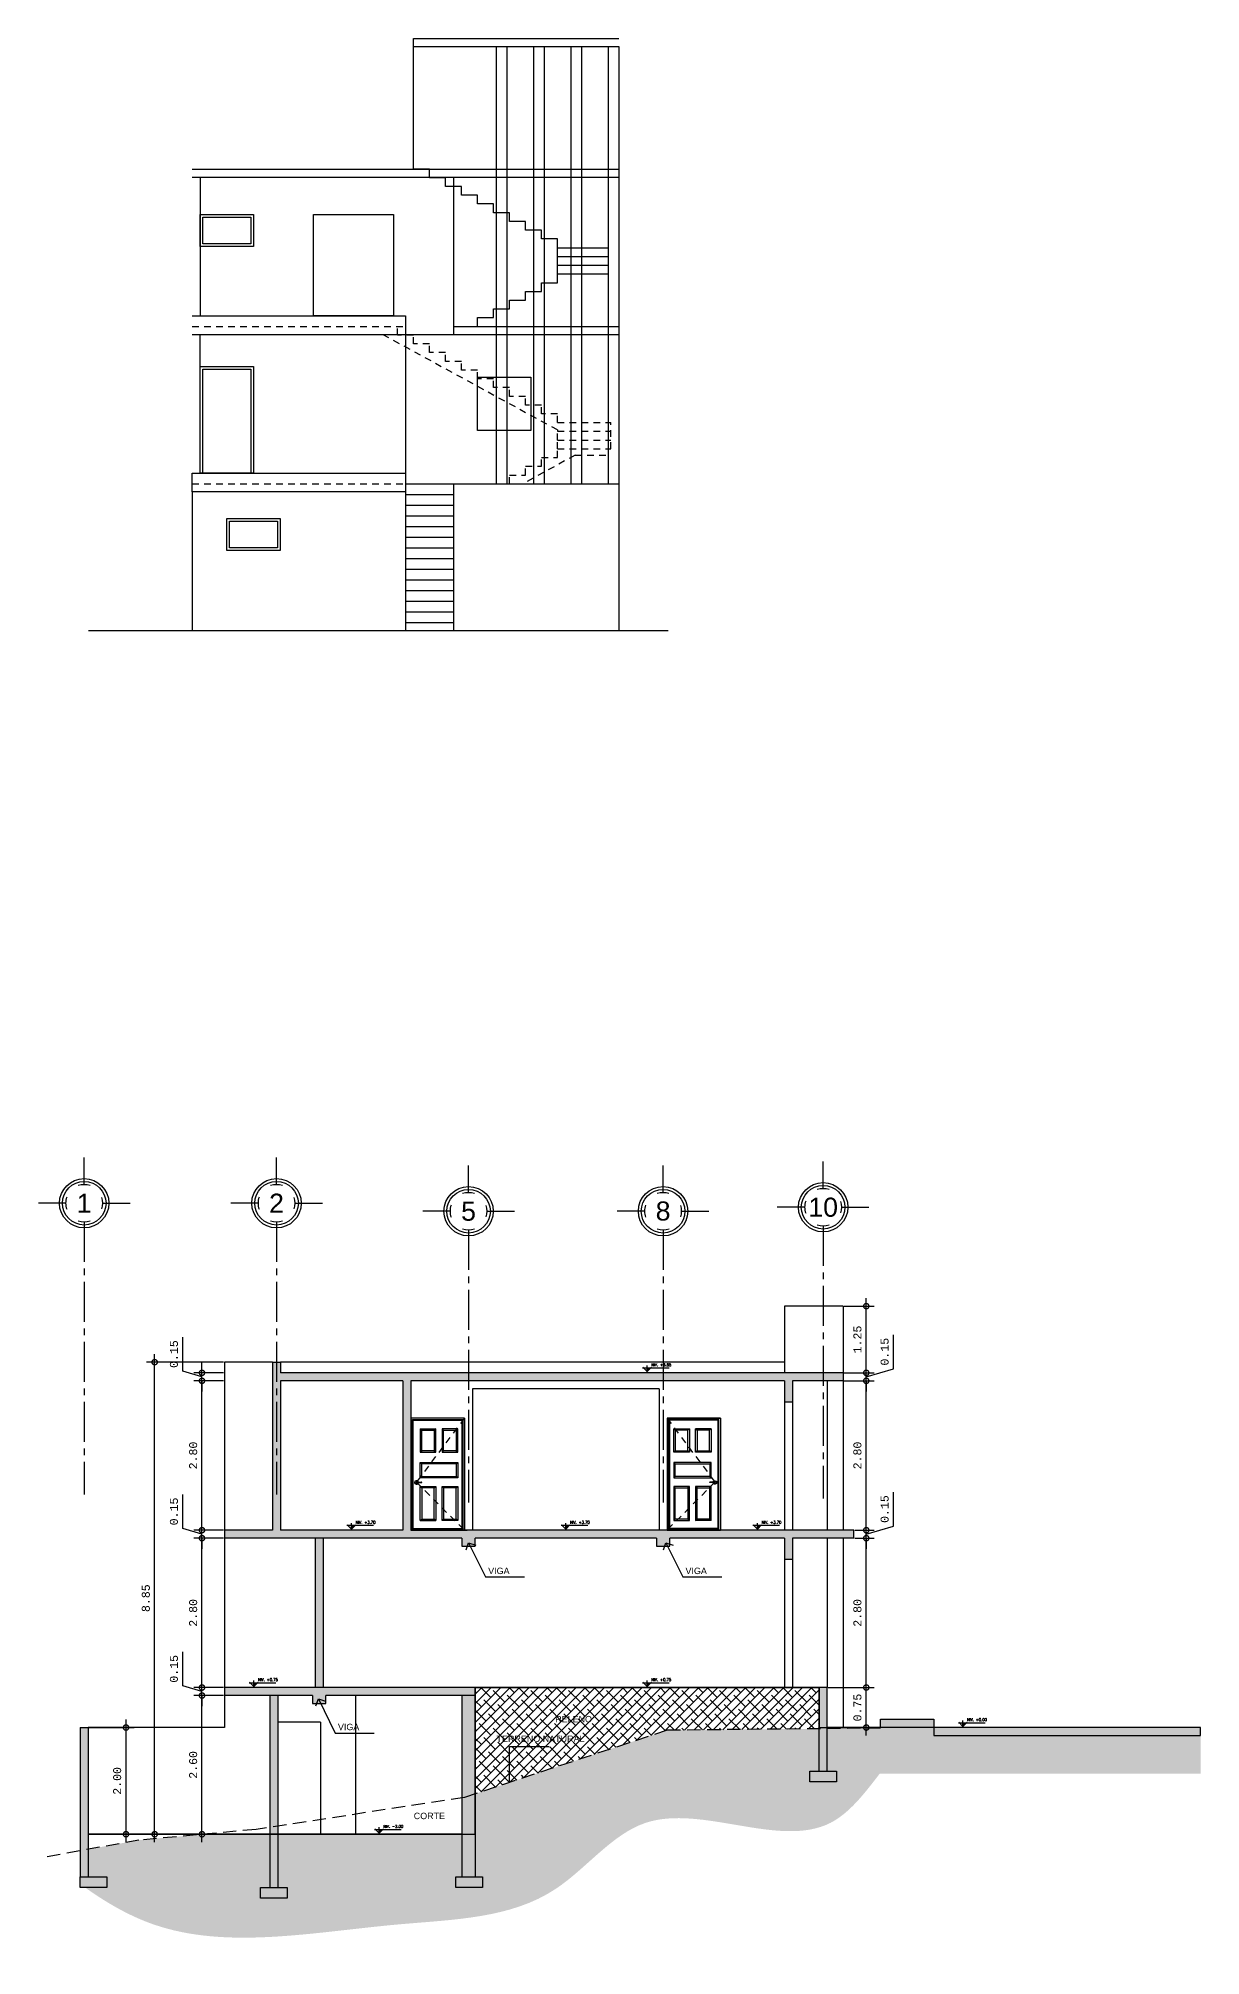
# Model space of a CAD drawing. Header units: inches. Extents: x -9 to 337, y -247 to 209.
# Drawn here: x 127.82 to 149.6, y 23.97 to 59.92 of the extents above; entities that cross this region are included whole.
import ezdxf
from ezdxf.enums import TextEntityAlignment as Align

# ---------------------------------------------------------------- set-up
doc = ezdxf.new("R2010")
doc.units = ezdxf.units.IN
doc.header["$MEASUREMENT"] = 0
doc.header["$PDMODE"] = 34
doc.linetypes.add('CENTER2', pattern=[1.125, 0.75, -0.125, 0.125, -0.125])
doc.linetypes.add('HIDDEN', pattern=[0.375, 0.25, -0.125])
doc.layers.add('A_COTAS', color=1, linetype='Continuous')
doc.styles.add('MONOTXT4', font='monotxt4.shx')
doc.styles.add('NT_25', font='romans.shx', dxfattribs={"height": 0.0509})
doc.styles.get("Standard").update_dxf_attribs({"font": 'arial.ttf'})
doc.dimstyles.new('E100', dxfattribs={"dimtxt": 0.15, "dimasz": 0.2, "dimexe": 0.15, "dimexo": 0.02, "dimgap": 0.09, "dimtad": 1, "dimzin": 0, "dimdsep": 46, "dimtxsty": 'MONOTXT4', "dimblk": 'DOTSMALL', "dimcen": 0.01, "dimdle": 0.15, "dimclrd": 1, "dimclre": 1, "dimclrt": 2, "dimadec": 0, "dimazin": 0, "dimtfac": 1, "dimtofl": 0, "dimtmove": 1, "dimatfit": 1, "dimldrblk": 'OPEN90', "dimfxl": 1, "dimtolj": 1, "dimtzin": 0, "dimarcsym": 0})

# ---------------------------------------------------------------- blocks, each defined once
blk = doc.blocks.new('A$C6763373A')
at = {"color": 2}
for p, q in [((1, 0), (0, 0)), ((1, 0), (0, 0)), ((0, 0), (0, -2.098)), ((1, 0), (1, -2.098)), ((1, 0), (1, -2.098)), ((1, -2.098), (0, -2.098))]:
    blk.add_line(p, q, dxfattribs=at)
at = {"color": 8}
for p, q in [((0.029, -0.025), (0.971, -0.025)), ((0.029, -2.079), (0.029, -0.025)), ((0.044, -2.066), (0.044, -0.038)), ((0.044, -0.038), (0.956, -0.038)), ((0.175, -0.2), (0.467, -0.2)), ((0.175, -0.2), (0.175, -0.639)), ((0.175, -0.2), (0.204, -0.225)), ((0.204, -0.225), (0.437, -0.225)), ((0.204, -0.614), (0.204, -0.225)), ((0.467, -0.2), (0.437, -0.225)), ((0.437, -0.225), (0.437, -0.614)), ((0.467, -0.639), (0.467, -0.2)), ((0.583, -0.2), (0.583, -0.639)), ((0.875, -0.2), (0.583, -0.2)), ((0.583, -0.2), (0.612, -0.225)), ((0.612, -0.614), (0.612, -0.225)), ((0.612, -0.225), (0.846, -0.225)), ((0.875, -0.2), (0.846, -0.225)), ((0.846, -0.225), (0.846, -0.614)), ((0.875, -0.639), (0.875, -0.2)), ((0.956, -0.038), (0.956, -2.066)), ((0.971, -0.025), (0.971, -2.079)), ((0.175, -0.639), (0.204, -0.614)), ((0.175, -0.639), (0.467, -0.639)), ((0.437, -0.614), (0.204, -0.614)), ((0.437, -0.614), (0.467, -0.639)), ((0.583, -0.639), (0.612, -0.614)), ((0.583, -0.639), (0.875, -0.639)), ((0.846, -0.614), (0.612, -0.614)), ((0.846, -0.614), (0.875, -0.639)), ((0.174, -0.829), (0.875, -0.829)), ((0.174, -1.121), (0.174, -0.829)), ((0.174, -0.829), (0.199, -0.859)), ((0.85, -0.859), (0.199, -0.859)), ((0.199, -0.859), (0.199, -1.092)), ((0.875, -0.829), (0.85, -0.859)), ((0.85, -1.092), (0.85, -0.859)), ((0.875, -0.829), (0.875, -1.121)), ((0.103, -1.199), (0.198, -1.199)), ((0.103, -1.209), (0.198, -1.209)), ((0.174, -1.121), (0.199, -1.092)), ((0.875, -1.121), (0.174, -1.121)), ((0.175, -1.279), (0.467, -1.279)), ((0.175, -1.918), (0.175, -1.279)), ((0.175, -1.279), (0.204, -1.305)), ((0.199, -1.092), (0.85, -1.092)), ((0.437, -1.305), (0.204, -1.305)), ((0.204, -1.305), (0.204, -1.893)), ((0.437, -1.305), (0.467, -1.279)), ((0.437, -1.893), (0.437, -1.305)), ((0.467, -1.279), (0.467, -1.918)), ((0.583, -1.279), (0.875, -1.279)), ((0.583, -1.279), (0.612, -1.305)), ((0.583, -1.918), (0.583, -1.279)), ((0.612, -1.305), (0.612, -1.893)), ((0.846, -1.305), (0.612, -1.305)), ((0.846, -1.305), (0.875, -1.279)), ((0.846, -1.893), (0.846, -1.305)), ((0.85, -1.092), (0.875, -1.121)), ((0.875, -1.279), (0.875, -1.918)), ((0, -2.098), (1.05, -2.098)), ((0.029, -2.079), (0.971, -2.079)), ((0.044, -2.066), (0.956, -2.066)), ((0.175, -1.918), (0.204, -1.893)), ((0.175, -1.918), (0.467, -1.918)), ((0.204, -1.893), (0.437, -1.893)), ((0.467, -1.918), (0.437, -1.893)), ((0.583, -1.918), (0.612, -1.893)), ((0.875, -1.918), (0.583, -1.918)), ((0.612, -1.893), (0.846, -1.893)), ((0.875, -1.918), (0.846, -1.893))]:
    blk.add_line(p, q, dxfattribs=at)
at = {"color": 8, "linetype": 'HIDDEN', "ltscale": 0.5, "transparency": 33554610}
blk.add_lwpolyline([(1, 0), (0.103, -1.199), (1, -2.098)], dxfattribs=at)
at = {"color": 8}
for centre, start, end in [((0.103, -1.204), 90, 270), ((0.198, -1.204), 270, 90)]:
    blk.add_arc(centre, 0.005, start, end, dxfattribs=at)
blk.add_ellipse((0.103, -1.204), major_axis=(0.0379, 0), ratio=0.835346, start_param=0.158494, end_param=6.124691, dxfattribs=at)
blk.add_open_spline([(0.136, -1.2), (0.134, -1.191), (0.126, -1.183), (0.099, -1.174), (0.078, -1.182), (0.066, -1.208), (0.075, -1.224), (0.108, -1.234), (0.128, -1.226), (0.135, -1.212), (0.135, -1.21), (0.136, -1.208)], degree=3, knots=[0.158494, 0.158494, 0.158494, 0.158494, 1.203257, 1.203257, 2.776455, 2.776455, 4.349652, 4.349652, 5.92285, 5.92285, 6.124691, 6.124691, 6.124691, 6.124691], dxfattribs=at)
blk = doc.blocks.new('ENIV 25')
at = {"linetype": 'Continuous'}
blk.add_hatch(color=256, dxfattribs=at).paths.add_polyline_path([(0.07, 0.07), (0, 0.07), (0, 0)])
for p, q in [((-0.086, 0.07), (0.414, 0.07)), ((-0.08, 0.08), (0, 0)), ((0, -0.022), (0, 0.11)), ((0.079, 0.079), (0, 0))]:
    blk.add_line(p, q, dxfattribs=at)
at = {"color": 0, "style": 'NT_25', "flags": 4}
blk.add_attdef('ENIV_25', (0.079, 0.101), '', height=0.0509, dxfattribs=at)
blk = doc.blocks.new('_DotSmall')
at = {"color": 0, "linetype": 'ByBlock', "const_width": 0.5}
blk.add_lwpolyline([(-0.0625, 0, 1), (0.0625, 0, 1)], format="xyb", close=True, dxfattribs=at)
blk = doc.blocks.new('*D556')
at = {"color": 1, "lineweight": -2, "transparency": 16777216}
for p, q in [((143.332, 28.101), (143.332, 29.151)), ((142.619, 29.001), (143.482, 29.001)), ((142.619, 28.251), (143.482, 28.251))]:
    blk.add_line(p, q, dxfattribs=at)
at = {"layer": 'DEFPOINTS', "color": 0, "transparency": 16777216}
for p in [(142.599, 29.001), (143.332, 29.001), (142.599, 28.251)]:
    blk.add_point(p, dxfattribs=at)
at = {"color": 1, "lineweight": -2, "transparency": 16777216, "xscale": 0.2, "yscale": 0.2, "zscale": 0.2}
for p, rotation in [((143.332, 29.001), 90), ((143.332, 28.251), 270)]:
    blk.add_blockref('_DotSmall', p, dxfattribs=dict(at, rotation=rotation))
at = {"color": 2, "transparency": 16777216, "insert": (143.167, 28.626), "char_height": 0.15, "attachment_point": 5, "rotation": 90, "style": 'MONOTXT4'}
blk.add_mtext('\\A1;0.75', dxfattribs=at)
blk = doc.blocks.new('_Open90')
at = {"color": 0, "linetype": 'ByBlock', "lineweight": -2}
for p, q in [((0, 0), (-1, 0)), ((-0.5, 0.5), (0, 0)), ((0, 0), (-0.5, -0.5))]:
    blk.add_line(p, q, dxfattribs=at)
blk = doc.blocks.new('*D557')
at = {"color": 1, "lineweight": -2, "transparency": 16777216}
for p, q in [((143.119, 31.801), (143.482, 31.801)), ((143.332, 28.851), (143.332, 31.951)), ((142.619, 29.001), (143.482, 29.001))]:
    blk.add_line(p, q, dxfattribs=at)
at = {"layer": 'DEFPOINTS', "color": 0, "transparency": 16777216}
for p in [(143.099, 31.801), (143.332, 31.801), (142.599, 29.001)]:
    blk.add_point(p, dxfattribs=at)
at = {"color": 1, "lineweight": -2, "transparency": 16777216, "xscale": 0.2, "yscale": 0.2, "zscale": 0.2}
for p, rotation in [((143.332, 31.801), 90), ((143.332, 29.001), 270)]:
    blk.add_blockref('_DotSmall', p, dxfattribs=dict(at, rotation=rotation))
at = {"color": 2, "transparency": 16777216, "insert": (143.167, 30.401), "char_height": 0.15, "attachment_point": 5, "rotation": 90, "style": 'MONOTXT4'}
blk.add_mtext('\\A1;2.80', dxfattribs=at)
blk = doc.blocks.new('*D558')
at = {"color": 1, "lineweight": -2, "transparency": 16777216}
for p, q in [((143.842, 32.029), (143.842, 32.666)), ((143.332, 31.951), (143.332, 32.151)), ((143.332, 31.876), (143.842, 32.029)), ((143.119, 31.951), (143.482, 31.951)), ((143.119, 31.801), (143.482, 31.801)), ((143.332, 31.801), (143.332, 31.951)), ((143.332, 31.801), (143.332, 31.601))]:
    blk.add_line(p, q, dxfattribs=at)
at = {"layer": 'DEFPOINTS', "color": 0, "transparency": 16777216}
for p in [(143.099, 31.951), (143.099, 31.801), (143.332, 31.951)]:
    blk.add_point(p, dxfattribs=at)
at = {"color": 1, "lineweight": -2, "transparency": 16777216, "xscale": 0.2, "yscale": 0.2, "zscale": 0.2}
for p, rotation in [((143.332, 31.951), 270), ((143.332, 31.801), 90)]:
    blk.add_blockref('_DotSmall', p, dxfattribs=dict(at, rotation=rotation))
at = {"color": 2, "transparency": 16777216, "insert": (143.677, 32.347), "char_height": 0.15, "attachment_point": 5, "rotation": 90, "style": 'MONOTXT4'}
blk.add_mtext('\\A1;0.15', dxfattribs=at)
blk = doc.blocks.new('*D559')
at = {"color": 1, "lineweight": -2, "transparency": 16777216}
for p, q in [((143.332, 31.801), (143.332, 34.901)), ((142.919, 34.751), (143.482, 34.751)), ((143.119, 31.951), (143.482, 31.951))]:
    blk.add_line(p, q, dxfattribs=at)
at = {"layer": 'DEFPOINTS', "color": 0, "transparency": 16777216}
for p in [(142.899, 34.751), (143.332, 34.751), (143.099, 31.951)]:
    blk.add_point(p, dxfattribs=at)
at = {"color": 1, "lineweight": -2, "transparency": 16777216, "xscale": 0.2, "yscale": 0.2, "zscale": 0.2}
for p, rotation in [((143.332, 34.751), 90), ((143.332, 31.951), 270)]:
    blk.add_blockref('_DotSmall', p, dxfattribs=dict(at, rotation=rotation))
at = {"color": 2, "transparency": 16777216, "insert": (143.167, 33.351), "char_height": 0.15, "attachment_point": 5, "rotation": 90, "style": 'MONOTXT4'}
blk.add_mtext('\\A1;2.80', dxfattribs=at)
blk = doc.blocks.new('*D560')
at = {"color": 1, "lineweight": -2, "transparency": 16777216}
for p, q in [((143.842, 34.979), (143.842, 35.616)), ((142.919, 34.901), (143.482, 34.901)), ((143.332, 34.901), (143.332, 35.101)), ((143.332, 34.826), (143.842, 34.979)), ((143.332, 34.751), (143.332, 34.901)), ((142.919, 34.751), (143.482, 34.751)), ((143.332, 34.751), (143.332, 34.551))]:
    blk.add_line(p, q, dxfattribs=at)
at = {"layer": 'DEFPOINTS', "color": 0, "transparency": 16777216}
for p in [(142.899, 34.901), (143.332, 34.901), (142.899, 34.751)]:
    blk.add_point(p, dxfattribs=at)
at = {"color": 1, "lineweight": -2, "transparency": 16777216, "xscale": 0.2, "yscale": 0.2, "zscale": 0.2}
for p, rotation in [((143.332, 34.901), 270), ((143.332, 34.751), 90)]:
    blk.add_blockref('_DotSmall', p, dxfattribs=dict(at, rotation=rotation))
at = {"color": 2, "transparency": 16777216, "insert": (143.677, 35.297), "char_height": 0.15, "attachment_point": 5, "rotation": 90, "style": 'MONOTXT4'}
blk.add_mtext('\\A1;0.15', dxfattribs=at)
blk = doc.blocks.new('*D561')
at = {"color": 1, "lineweight": -2, "transparency": 16777216}
for p, q in [((142.919, 36.151), (143.482, 36.151)), ((143.332, 34.751), (143.332, 36.301)), ((142.919, 34.901), (143.482, 34.901))]:
    blk.add_line(p, q, dxfattribs=at)
at = {"layer": 'DEFPOINTS', "color": 0, "transparency": 16777216}
for p in [(142.899, 36.151), (143.332, 36.151), (142.899, 34.901)]:
    blk.add_point(p, dxfattribs=at)
at = {"color": 1, "lineweight": -2, "transparency": 16777216, "xscale": 0.2, "yscale": 0.2, "zscale": 0.2}
for p, rotation in [((143.332, 36.151), 90), ((143.332, 34.901), 270)]:
    blk.add_blockref('_DotSmall', p, dxfattribs=dict(at, rotation=rotation))
at = {"color": 2, "transparency": 16777216, "insert": (143.167, 35.526), "char_height": 0.15, "attachment_point": 5, "rotation": 90, "style": 'MONOTXT4'}
blk.add_mtext('\\A1;1.25', dxfattribs=at)
blk = doc.blocks.new('*D562')
at = {"color": 1, "lineweight": -2, "transparency": 16777216}
for p, q in [((129.458, 26.101), (129.458, 28.401)), ((128.769, 28.251), (129.608, 28.251)), ((128.769, 26.251), (129.608, 26.251))]:
    blk.add_line(p, q, dxfattribs=at)
at = {"layer": 'DEFPOINTS', "color": 0, "transparency": 16777216}
for p in [(128.749, 28.251), (129.458, 28.251), (128.749, 26.251)]:
    blk.add_point(p, dxfattribs=at)
at = {"color": 1, "lineweight": -2, "transparency": 16777216, "xscale": 0.2, "yscale": 0.2, "zscale": 0.2}
for p, rotation in [((129.458, 28.251), 90), ((129.458, 26.251), 270)]:
    blk.add_blockref('_DotSmall', p, dxfattribs=dict(at, rotation=rotation))
at = {"color": 2, "transparency": 16777216, "insert": (129.293, 27.251), "char_height": 0.15, "attachment_point": 5, "rotation": 90, "style": 'MONOTXT4'}
blk.add_mtext('\\A1;2.00', dxfattribs=at)
blk = doc.blocks.new('*D563')
at = {"color": 1, "lineweight": -2, "transparency": 16777216}
for p, q in [((131.284, 28.851), (130.732, 28.851)), ((130.882, 26.101), (130.882, 29.001)), ((131.284, 26.251), (130.732, 26.251))]:
    blk.add_line(p, q, dxfattribs=at)
at = {"layer": 'DEFPOINTS', "color": 0, "transparency": 16777216}
for p in [(130.882, 28.851), (131.304, 28.851), (131.304, 26.251)]:
    blk.add_point(p, dxfattribs=at)
at = {"color": 1, "lineweight": -2, "transparency": 16777216, "xscale": 0.2, "yscale": 0.2, "zscale": 0.2}
for p, rotation in [((130.882, 28.851), 90), ((130.882, 26.251), 270)]:
    blk.add_blockref('_DotSmall', p, dxfattribs=dict(at, rotation=rotation))
at = {"color": 2, "transparency": 16777216, "insert": (130.717, 27.551), "char_height": 0.15, "attachment_point": 5, "rotation": 90, "style": 'MONOTXT4'}
blk.add_mtext('\\A1;2.60', dxfattribs=at)
blk = doc.blocks.new('*D564')
at = {"color": 1, "lineweight": -2, "transparency": 16777216}
for p, q in [((130.522, 29.034), (130.522, 29.671)), ((130.882, 29.001), (130.882, 29.201)), ((130.882, 28.926), (130.522, 29.034)), ((131.284, 29.001), (130.732, 29.001)), ((131.284, 28.851), (130.732, 28.851)), ((130.882, 28.851), (130.882, 29.001)), ((130.882, 28.851), (130.882, 28.651))]:
    blk.add_line(p, q, dxfattribs=at)
at = {"layer": 'DEFPOINTS', "color": 0, "transparency": 16777216}
for p in [(130.882, 29.001), (131.304, 29.001), (131.304, 28.851)]:
    blk.add_point(p, dxfattribs=at)
at = {"color": 1, "lineweight": -2, "transparency": 16777216, "xscale": 0.2, "yscale": 0.2, "zscale": 0.2}
for p, rotation in [((130.882, 29.001), 270), ((130.882, 28.851), 90)]:
    blk.add_blockref('_DotSmall', p, dxfattribs=dict(at, rotation=rotation))
at = {"color": 2, "transparency": 16777216, "insert": (130.357, 29.352), "char_height": 0.15, "attachment_point": 5, "rotation": 90, "style": 'MONOTXT4'}
blk.add_mtext('\\A1;0.15', dxfattribs=at)
blk = doc.blocks.new('*D565')
at = {"color": 1, "lineweight": -2, "transparency": 16777216}
for p, q in [((131.284, 31.801), (130.732, 31.801)), ((130.882, 28.851), (130.882, 31.951)), ((131.284, 29.001), (130.732, 29.001))]:
    blk.add_line(p, q, dxfattribs=at)
at = {"layer": 'DEFPOINTS', "color": 0, "transparency": 16777216}
for p in [(130.882, 31.801), (131.304, 31.801), (131.304, 29.001)]:
    blk.add_point(p, dxfattribs=at)
at = {"color": 1, "lineweight": -2, "transparency": 16777216, "xscale": 0.2, "yscale": 0.2, "zscale": 0.2}
for p, rotation in [((130.882, 31.801), 90), ((130.882, 29.001), 270)]:
    blk.add_blockref('_DotSmall', p, dxfattribs=dict(at, rotation=rotation))
at = {"color": 2, "transparency": 16777216, "insert": (130.717, 30.401), "char_height": 0.15, "attachment_point": 5, "rotation": 90, "style": 'MONOTXT4'}
blk.add_mtext('\\A1;2.80', dxfattribs=at)
blk = doc.blocks.new('*D566')
at = {"color": 1, "lineweight": -2, "transparency": 16777216}
for p, q in [((130.522, 31.984), (130.522, 32.621)), ((130.882, 31.951), (130.882, 32.151)), ((130.882, 31.876), (130.522, 31.984)), ((131.284, 31.951), (130.732, 31.951)), ((131.284, 31.801), (130.732, 31.801)), ((130.882, 31.801), (130.882, 31.951)), ((130.882, 31.801), (130.882, 31.601))]:
    blk.add_line(p, q, dxfattribs=at)
at = {"layer": 'DEFPOINTS', "color": 0, "transparency": 16777216}
for p in [(130.882, 31.951), (131.304, 31.951), (131.304, 31.801)]:
    blk.add_point(p, dxfattribs=at)
at = {"color": 1, "lineweight": -2, "transparency": 16777216, "xscale": 0.2, "yscale": 0.2, "zscale": 0.2}
for p, rotation in [((130.882, 31.951), 270), ((130.882, 31.801), 90)]:
    blk.add_blockref('_DotSmall', p, dxfattribs=dict(at, rotation=rotation))
at = {"color": 2, "transparency": 16777216, "insert": (130.357, 32.302), "char_height": 0.15, "attachment_point": 5, "rotation": 90, "style": 'MONOTXT4'}
blk.add_mtext('\\A1;0.15', dxfattribs=at)
blk = doc.blocks.new('*D567')
at = {"color": 1, "lineweight": -2, "transparency": 16777216}
for p, q in [((130.882, 31.801), (130.882, 34.901)), ((131.284, 34.751), (130.732, 34.751)), ((131.284, 31.951), (130.732, 31.951))]:
    blk.add_line(p, q, dxfattribs=at)
at = {"layer": 'DEFPOINTS', "color": 0, "transparency": 16777216}
for p in [(130.882, 34.751), (131.304, 34.751), (131.304, 31.951)]:
    blk.add_point(p, dxfattribs=at)
at = {"color": 1, "lineweight": -2, "transparency": 16777216, "xscale": 0.2, "yscale": 0.2, "zscale": 0.2}
for p, rotation in [((130.882, 34.751), 90), ((130.882, 31.951), 270)]:
    blk.add_blockref('_DotSmall', p, dxfattribs=dict(at, rotation=rotation))
at = {"color": 2, "transparency": 16777216, "insert": (130.717, 33.351), "char_height": 0.15, "attachment_point": 5, "rotation": 90, "style": 'MONOTXT4'}
blk.add_mtext('\\A1;2.80', dxfattribs=at)
blk = doc.blocks.new('*D568')
at = {"color": 1, "lineweight": -2, "transparency": 16777216}
for p, q in [((130.522, 34.934), (130.522, 35.571)), ((130.882, 34.826), (130.522, 34.934)), ((131.284, 34.901), (130.732, 34.901)), ((130.882, 34.901), (130.882, 35.101)), ((130.882, 34.751), (130.882, 34.901)), ((131.284, 34.751), (130.732, 34.751)), ((130.882, 34.751), (130.882, 34.551))]:
    blk.add_line(p, q, dxfattribs=at)
at = {"layer": 'DEFPOINTS', "color": 0, "transparency": 16777216}
for p in [(130.882, 34.901), (131.304, 34.901), (131.304, 34.751)]:
    blk.add_point(p, dxfattribs=at)
at = {"color": 1, "lineweight": -2, "transparency": 16777216, "xscale": 0.2, "yscale": 0.2, "zscale": 0.2}
for p, rotation in [((130.882, 34.901), 270), ((130.882, 34.751), 90)]:
    blk.add_blockref('_DotSmall', p, dxfattribs=dict(at, rotation=rotation))
at = {"color": 2, "transparency": 16777216, "insert": (130.357, 35.252), "char_height": 0.15, "attachment_point": 5, "rotation": 90, "style": 'MONOTXT4'}
blk.add_mtext('\\A1;0.15', dxfattribs=at)
blk = doc.blocks.new('*D569')
at = {"color": 1, "lineweight": -2, "transparency": 16777216}
for p, q in [((129.995, 26.101), (129.995, 35.251)), ((131.284, 35.101), (129.845, 35.101)), ((130.432, 26.251), (129.845, 26.251))]:
    blk.add_line(p, q, dxfattribs=at)
at = {"layer": 'DEFPOINTS', "color": 0, "transparency": 16777216}
for p in [(129.995, 35.101), (131.304, 35.101), (130.452, 26.251)]:
    blk.add_point(p, dxfattribs=at)
at = {"color": 1, "lineweight": -2, "transparency": 16777216, "xscale": 0.2, "yscale": 0.2, "zscale": 0.2}
for p, rotation in [((129.995, 35.101), 90), ((129.995, 26.251), 270)]:
    blk.add_blockref('_DotSmall', p, dxfattribs=dict(at, rotation=rotation))
at = {"color": 2, "transparency": 16777216, "insert": (129.83, 30.676), "char_height": 0.15, "attachment_point": 5, "rotation": 90, "style": 'MONOTXT4'}
blk.add_mtext('\\A1;8.85', dxfattribs=at)
blk = doc.blocks.new('EJE NORTE NUEVO')
at = {"color": 8}
for p, q in [((0, 3.252), (0, 3.764)), ((-0.347, 2.905), (-0.859, 2.905)), ((0.347, 2.905), (0.859, 2.905))]:
    blk.add_line(p, q, dxfattribs=at)
at = {"color": 2, "linetype": 'CENTER2'}
blk.add_line((0, 2.558), (0, -2.558), dxfattribs=at)
at = {"color": 8}
blk.add_circle((0, 2.905), 0.463, dxfattribs=at)
at = {"color": 4}
blk.add_circle((0, 2.905), 0.409, dxfattribs=at)
at = {"color": 8}
for start, end in [(71.4161, 108.5839), (160.6993, 199.2784), (341.7694, 18.2529), (251.0526, 288.9474)]:
    blk.add_arc((0, 2.905), 0.347, start, end, dxfattribs=at)
at = {"color": 4}
blk.add_attdef('A', text='', height=0.358, dxfattribs=at).set_placement((0, 2.905), align=Align.MIDDLE_CENTER)

msp = doc.modelspace()

# ---------------------------------------------------------------- hatches: boundary and pattern name
h = msp.add_hatch(color=256)
h.dxf.hatch_style = 1
h.paths.add_polyline_path([(139.524, 34.901), (135.878, 34.901), (135.878, 34.751), (139.524, 34.751)], flags=17)
h.paths.add_polyline_path([(142.524, 34.901), (139.524, 34.901), (139.524, 34.751), (141.799, 34.751), (141.799, 34.351), (141.949, 34.351), (141.949, 34.751), (142.524, 34.751)], flags=17)
h.paths.add_polyline_path([(135.878, 34.901), (132.354, 34.901), (132.354, 35.101), (132.204, 35.101), (132.204, 31.951), (131.304, 31.951), (131.304, 31.801), (135.749, 31.801), (135.749, 31.651), (135.999, 31.651), (135.999, 31.801), (139.399, 31.801), (139.399, 31.651), (139.649, 31.651), (139.649, 31.801), (141.799, 31.801), (141.799, 31.401), (141.949, 31.401), (141.949, 31.801), (143.099, 31.801), (143.099, 31.951), (134.799, 31.951), (134.799, 34.051), (134.799, 34.751), (135.878, 34.751)])
h.paths.add_polyline_path([(134.649, 34.751), (134.649, 31.951), (132.354, 31.951), (132.354, 34.751)], flags=16)
h.paths.add_polyline_path([(133.754, 32.042), (133.684, 31.972), (133.613, 32.042)], flags=0)
h.paths.add_polyline_path([(142.899, 34.901), (142.524, 34.901), (142.524, 34.751), (142.899, 34.751)], flags=17)
h = msp.add_hatch(color=256)
h.dxf.hatch_style = 1
h.paths.add_polyline_path([(133.154, 31.801), (133.004, 31.801), (133.004, 29.001), (133.154, 29.001)])
h.paths.add_polyline_path([(136.003, 29.001), (131.304, 29.001), (131.304, 28.851), (132.954, 28.851), (132.954, 28.701), (133.204, 28.701), (133.204, 28.851), (136.003, 28.851)])
h.paths.add_polyline_path([(132.304, 28.851), (132.154, 28.851), (132.154, 26.38), (132.304, 26.403)])
h.paths.add_polyline_path([(132.304, 26.403), (132.154, 26.38), (132.154, 26.251), (132.304, 26.251)])
h.paths.add_polyline_path([(132.304, 26.251), (132.154, 26.251), (132.154, 25.251), (132.304, 25.251)])
h.paths.add_polyline_path([(132.478, 25.251), (131.978, 25.251), (131.978, 25.051), (132.478, 25.051)])
h.paths.add_polyline_path([(129.099, 25.451), (128.599, 25.451), (128.599, 25.251), (129.099, 25.251)])
h.paths.add_polyline_path([(128.749, 25.968), (128.599, 25.941), (128.599, 25.451), (128.749, 25.451)])
h.paths.add_polyline_path([(128.749, 28.251), (128.599, 28.251), (128.599, 25.941), (128.749, 25.968)])
h.paths.add_polyline_path([(136.139, 25.451), (135.639, 25.451), (135.639, 25.251), (136.139, 25.251)])
h.paths.add_polyline_path([(136.003, 26.251), (135.753, 26.251), (135.753, 25.451), (136.003, 25.451)])
h.paths.add_polyline_path([(136.003, 27.008), (135.799, 26.941), (135.753, 26.934), (135.753, 26.251), (136.003, 26.251)])
h.paths.add_polyline_path([(136.003, 28.851), (135.753, 28.851), (135.753, 26.934), (135.799, 26.941), (136.003, 27.008)])
h.paths.add_polyline_path([(142.774, 27.431), (142.274, 27.431), (142.274, 27.231), (142.774, 27.231)])
h.paths.add_polyline_path([(142.599, 28.231), (142.449, 28.229), (142.449, 27.431), (142.599, 27.431)])
h.paths.add_polyline_path([(142.599, 29.001), (142.449, 29.001), (142.449, 28.251), (142.599, 28.251)])
at = {"transparency": 33554610}
h = msp.add_hatch(dxfattribs=at)
h.set_pattern_fill('ANSI38', color=8)
h.paths.add_polyline_path([(142.449, 29.001), (136.003, 29.001), (136.003, 27.008), (139.599, 28.201), (142.449, 28.229)])
h.paths.add_polyline_path([(136.371, 27.948), (138.081, 27.948), (138.081, 28.134), (136.371, 28.134)], flags=24)
h.paths.add_polyline_path([(137.471, 28.316), (138.223, 28.316), (138.223, 28.502), (137.471, 28.502)], flags=24)
h = msp.add_hatch(color=256)
h.dxf.hatch_style = 1
h.paths.add_polyline_path([(144.599, 28.411), (143.599, 28.411), (143.599, 28.251), (144.599, 28.251)])
h.paths.add_polyline_path([(149.599, 28.251), (144.599, 28.251), (144.599, 28.101), (149.599, 28.101)])
h = msp.add_hatch(dxfattribs=at)
h.set_pattern_fill('EARTH', color=8)
edge = h.paths.add_edge_path()
edge.add_line((142.274, 27.431), (142.449, 27.431))
edge.add_line((142.449, 27.431), (142.449, 28.229))
edge.add_line((142.449, 28.229), (139.599, 28.201))
edge.add_line((139.599, 28.201), (136.003, 27.008))
edge.add_line((136.003, 27.008), (136.003, 26.251))
edge.add_line((136.003, 26.251), (136.003, 25.451))
edge.add_line((136.003, 25.451), (136.139, 25.451))
edge.add_line((136.139, 25.451), (136.139, 25.251))
edge.add_line((136.139, 25.251), (135.639, 25.251))
edge.add_line((135.639, 25.251), (135.639, 25.451))
edge.add_line((135.639, 25.451), (135.753, 25.451))
edge.add_line((135.753, 25.451), (135.753, 26.251))
edge.add_line((135.753, 26.251), (132.304, 26.251))
edge.add_line((132.304, 26.251), (132.304, 25.251))
edge.add_line((132.304, 25.251), (132.478, 25.251))
edge.add_line((132.478, 25.251), (132.478, 25.051))
edge.add_line((132.478, 25.051), (131.978, 25.051))
edge.add_line((131.978, 25.051), (131.978, 25.251))
edge.add_line((131.978, 25.251), (132.154, 25.251))
edge.add_line((132.154, 25.251), (132.154, 26.251))
edge.add_line((132.154, 26.251), (130.909, 26.251))
edge.add_line((130.909, 26.251), (129.699, 26.141))
edge.add_line((129.699, 26.141), (128.749, 25.968))
edge.add_line((128.749, 25.968), (128.749, 25.451))
edge.add_line((128.749, 25.451), (129.099, 25.451))
edge.add_line((129.099, 25.451), (129.099, 25.251))
edge.add_line((129.099, 25.251), (128.693, 25.251))
edge.add_spline(control_points=[(128.693, 25.251), (129.103, 24.959), (130.817, 23.975), (134.018, 24.634), (137.401, 24.679), (139.353, 27.318), (142.266, 25.665), (143.3, 27.016), (143.583, 27.385)], knot_values=[0, 0, 0, 0, 1.504008, 6.081921, 9.112729, 11.203667, 14.668894, 15.971829, 15.971829, 15.971829, 15.971829], degree=3, periodic=0)
edge.add_line((143.583, 27.385), (149.599, 27.385))
edge.add_line((149.599, 27.385), (149.599, 28.101))
edge.add_line((149.599, 28.101), (144.599, 28.101))
edge.add_line((144.599, 28.101), (144.599, 28.251))
edge.add_line((144.599, 28.251), (143.599, 28.251))
edge.add_line((143.599, 28.251), (142.449, 28.251))
edge.add_line((142.449, 28.251), (142.449, 28.229))
edge.add_line((142.449, 28.229), (142.449, 28.229))
edge.add_line((142.449, 28.229), (142.449, 27.431))
edge.add_line((142.449, 27.431), (142.774, 27.431))
edge.add_line((142.774, 27.431), (142.774, 27.231))
edge.add_line((142.774, 27.231), (142.274, 27.231))
edge.add_line((142.274, 27.231), (142.274, 27.431))

# ---------------------------------------------------------------- linework, layer by layer
at = {"color": 4}
for p, q in [((134.846, 59.918), (138.696, 59.918)), ((134.846, 57.468), (134.846, 59.918)), ((134.846, 59.768), (138.696, 59.768)), ((136.396, 59.768), (136.396, 51.568)), ((136.596, 59.768), (136.596, 51.568)), ((137.096, 59.768), (137.096, 51.568)), ((137.296, 59.768), (137.296, 51.568)), ((137.796, 59.768), (137.796, 51.568)), ((137.996, 59.768), (137.996, 51.568)), ((138.496, 59.768), (138.496, 51.568)), ((138.696, 59.768), (138.696, 48.818)), ((130.696, 57.468), (138.696, 57.468)), ((130.696, 57.318), (138.696, 57.318)), ((130.846, 57.318), (130.846, 54.718)), ((135.596, 57.318), (135.596, 54.368)), ((130.696, 54.718), (134.696, 54.718)), ((134.696, 54.718), (134.696, 54.368)), ((130.696, 54.368), (135.596, 54.368)), ((130.846, 51.768), (130.846, 54.368)), ((134.696, 54.354), (134.696, 51.418)), ((135.596, 54.518), (138.696, 54.518)), ((135.596, 54.368), (138.696, 54.368)), ((130.696, 51.418), (130.696, 48.818)), ((134.696, 51.568), (135.596, 51.568)), ((134.696, 51.418), (134.696, 48.818)), ((135.596, 51.568), (138.696, 51.568)), ((135.596, 51.568), (135.596, 48.818)), ((134.696, 51.368), (135.596, 51.368)), ((134.696, 51.168), (135.596, 51.168)), ((134.696, 50.968), (135.596, 50.968)), ((134.696, 50.768), (135.596, 50.768)), ((134.696, 50.568), (135.596, 50.568)), ((134.696, 50.368), (135.596, 50.368)), ((134.696, 50.168), (135.596, 50.168)), ((134.696, 49.968), (135.596, 49.968)), ((134.696, 49.768), (135.596, 49.768)), ((134.696, 49.568), (135.596, 49.568)), ((134.696, 49.368), (135.596, 49.368)), ((134.696, 49.168), (135.596, 49.168)), ((134.696, 48.968), (135.596, 48.968)), ((128.754, 48.818), (139.622, 48.818)), ((132.204, 35.101), (132.204, 31.951)), ((132.204, 35.101), (132.354, 35.101)), ((132.354, 35.101), (132.354, 34.901)), ((142.899, 34.901), (132.354, 34.901)), ((142.899, 34.901), (142.899, 34.751)), ((132.354, 34.751), (132.354, 31.951)), ((134.649, 34.751), (132.354, 34.751)), ((134.649, 34.751), (134.649, 31.951)), ((134.799, 34.751), (134.799, 31.951)), ((141.799, 34.751), (134.799, 34.751)), ((141.799, 34.751), (141.799, 34.351)), ((142.899, 34.751), (141.949, 34.751)), ((141.949, 34.751), (141.949, 34.351)), ((141.949, 34.351), (141.799, 34.351)), ((132.204, 31.951), (131.304, 31.951)), ((131.304, 31.951), (131.304, 31.801)), ((135.749, 31.801), (131.304, 31.801)), ((134.649, 31.951), (132.354, 31.951)), ((133.004, 31.801), (133.004, 29.001)), ((133.154, 31.801), (133.154, 29.001)), ((143.099, 31.951), (134.799, 31.951)), ((135.799, 31.951), (134.799, 31.951)), ((139.399, 31.801), (135.999, 31.801)), ((143.099, 31.951), (139.599, 31.951)), ((141.799, 31.801), (139.649, 31.801)), ((141.799, 31.801), (141.799, 31.401)), ((143.099, 31.801), (141.949, 31.801)), ((141.949, 31.801), (141.949, 31.401)), ((143.099, 31.801), (143.099, 31.951)), ((141.949, 31.401), (141.799, 31.401)), ((142.599, 29.001), (131.304, 29.001)), ((131.304, 29.001), (131.304, 28.851)), ((132.954, 28.851), (131.304, 28.851)), ((132.154, 28.851), (132.154, 25.251)), ((132.304, 28.851), (132.304, 25.251)), ((136.003, 28.851), (133.204, 28.851)), ((135.753, 28.851), (135.753, 25.451)), ((136.003, 29.001), (136.003, 25.451)), ((142.449, 27.431), (142.449, 29.001)), ((142.599, 27.431), (142.599, 29.001)), ((128.599, 28.251), (128.599, 25.451)), ((128.599, 28.251), (128.749, 28.251)), ((128.749, 28.251), (128.749, 25.451)), ((143.599, 28.251), (142.599, 28.251))]:
    msp.add_line(p, q, dxfattribs=at)
at = {"color": 8, "linetype": 'HIDDEN', "ltscale": 0.5}
for p, q in [((130.696, 54.518), (134.696, 54.518)), ((134.27, 54.368), (137.546, 52.579)), ((136.046, 52.568), (136.046, 53.568)), ((137.546, 52.579), (137.546, 52.552)), ((138.546, 52.224), (138.546, 52.716)), ((137.876, 52.104), (136.896, 51.568)), ((137.876, 52.104), (138.496, 52.104)), ((130.696, 51.568), (134.696, 51.568))]:
    msp.add_line(p, q, dxfattribs=at)
at = {"color": 2}
for p, q in [((142.899, 36.151), (141.799, 36.151)), ((141.799, 36.151), (141.799, 34.901)), ((142.899, 36.151), (142.899, 31.951)), ((142.899, 31.801), (142.899, 28.251))]:
    msp.add_line(p, q, dxfattribs=at)
at = {"color": 1}
for p, q in [((132.204, 35.101), (131.304, 35.101)), ((131.304, 35.101), (131.304, 28.251)), ((141.799, 35.101), (132.354, 35.101)), ((131.304, 28.251), (128.749, 28.251))]:
    msp.add_line(p, q, dxfattribs=at)
at = {"color": 3}
for p, q in [((139.449, 34.601), (135.949, 34.601)), ((135.949, 34.601), (135.949, 31.951)), ((139.449, 34.601), (139.449, 31.951)), ((142.599, 34.751), (142.599, 31.951)), ((141.799, 34.351), (141.799, 31.951)), ((141.949, 34.351), (141.949, 31.951)), ((135.799, 34.051), (134.799, 34.051)), ((135.799, 34.051), (135.799, 31.951)), ((139.599, 34.051), (139.599, 31.951)), ((140.599, 34.051), (139.599, 34.051)), ((140.599, 34.051), (140.599, 31.951)), ((142.599, 31.801), (142.599, 29.001)), ((141.799, 31.401), (141.799, 29.001)), ((141.949, 31.401), (141.949, 29.001)), ((133.761, 28.851), (133.761, 26.251)), ((133.104, 28.351), (132.304, 28.351)), ((133.104, 28.351), (133.104, 26.251))]:
    msp.add_line(p, q, dxfattribs=at)
at = {"color": 5}
for p, q in [((132.154, 26.251), (128.749, 26.251)), ((135.753, 26.251), (132.154, 26.251))]:
    msp.add_line(p, q, dxfattribs=at)
at = {"color": 2}
for points in [[(135.146, 57.304), (135.146, 57.468), (134.846, 57.468)], [(135.446, 57.141), (135.446, 57.304), (135.146, 57.304)], [(135.746, 56.977), (135.746, 57.141), (135.446, 57.141)], [(136.046, 56.813), (136.046, 56.977), (135.746, 56.977)], [(136.346, 56.649), (136.346, 56.813), (136.046, 56.813)], [(136.646, 56.485), (136.646, 56.649), (136.346, 56.649)], [(136.946, 56.321), (136.946, 56.485), (136.646, 56.485)], [(137.246, 56.157), (137.246, 56.321), (136.946, 56.321)], [(137.546, 55.993), (137.546, 56.157), (137.246, 56.157)], [(137.546, 55.829), (137.546, 55.993), (138.496, 55.993)], [(137.546, 55.666), (137.546, 55.829), (138.496, 55.829)], [(137.546, 55.502), (137.546, 55.666), (138.496, 55.666)], [(137.546, 55.338), (137.546, 55.502), (138.496, 55.502)], [(136.646, 54.846), (136.646, 55.01), (136.946, 55.01)], [(136.946, 55.01), (136.946, 55.174), (137.246, 55.174)], [(137.246, 55.174), (137.246, 55.338), (137.546, 55.338)], [(136.046, 54.518), (136.046, 54.682), (136.346, 54.682)], [(136.346, 54.682), (136.346, 54.846), (136.646, 54.846)]]:
    msp.add_lwpolyline(points, dxfattribs=at)
at = {"color": 4}
for points in [[(131.846, 56.018), (130.846, 56.018), (130.846, 56.618), (131.846, 56.618)], [(131.796, 56.068), (130.896, 56.068), (130.896, 56.568), (131.796, 56.568)], [(132.971, 56.618), (134.471, 56.618), (134.471, 54.718), (132.971, 54.718)], [(131.846, 51.768), (130.846, 51.768), (130.846, 53.768), (131.846, 53.768)], [(131.796, 51.768), (130.896, 51.768), (130.896, 53.718), (131.796, 53.718)], [(137.046, 52.568), (136.046, 52.568), (136.046, 53.568), (137.046, 53.568)], [(131.346, 50.918), (132.346, 50.918), (132.346, 50.318), (131.346, 50.318)], [(144.599, 28.251), (143.599, 28.251), (143.599, 28.411), (144.599, 28.411)], [(149.599, 28.251), (144.599, 28.251), (144.599, 28.101), (149.599, 28.101)], [(142.774, 27.231), (142.274, 27.231), (142.274, 27.431), (142.774, 27.431)], [(129.099, 25.251), (128.599, 25.251), (128.599, 25.451), (129.099, 25.451)], [(132.478, 25.051), (131.978, 25.051), (131.978, 25.251), (132.478, 25.251)], [(136.139, 25.251), (135.639, 25.251), (135.639, 25.451), (136.139, 25.451)]]:
    msp.add_lwpolyline(points, close=True, dxfattribs=at)
at = {"color": 8, "linetype": 'HIDDEN', "ltscale": 0.5}
for points in [[(137.546, 52.716), (137.546, 52.879), (137.246, 52.879), (137.246, 53.043), (136.946, 53.043), (136.946, 53.207), (136.646, 53.207), (136.646, 53.371), (136.346, 53.371), (136.346, 53.535), (136.046, 53.535), (136.046, 53.699), (135.746, 53.699), (135.746, 53.863), (135.446, 53.863), (135.446, 54.027), (135.146, 54.027), (135.146, 54.191), (134.846, 54.191), (134.846, 54.354), (134.546, 54.354), (134.546, 54.518), (134.546, 54.518)], [(137.546, 52.716), (137.546, 52.716), (138.546, 52.716)], [(137.546, 52.388), (137.546, 52.552), (138.546, 52.552)], [(136.646, 51.568), (136.646, 51.732), (136.946, 51.732), (136.946, 51.896), (137.246, 51.896), (137.246, 52.06), (137.546, 52.06), (137.546, 52.224), (138.546, 52.224)], [(137.546, 52.224), (137.546, 52.388), (138.546, 52.388)]]:
    msp.add_lwpolyline(points, dxfattribs=at)
at = {"color": 5}
msp.add_lwpolyline([(130.696, 51.768), (134.696, 51.768), (134.696, 51.418), (130.696, 51.418)], close=True, dxfattribs=at)
at = {"color": 2}
msp.add_lwpolyline([(131.396, 50.868), (132.296, 50.868), (132.296, 50.368), (131.396, 50.368)], close=True, dxfattribs=at)
at = {"color": 4}
for points in [[(135.749, 31.801), (135.749, 31.651), (135.999, 31.651), (135.999, 31.801)], [(139.399, 31.801), (139.399, 31.651), (139.649, 31.651), (139.649, 31.801)], [(132.954, 28.851), (132.954, 28.701), (133.204, 28.701), (133.204, 28.851)]]:
    msp.add_lwpolyline(points, dxfattribs=at)
at = {"color": 6}
msp.add_lwpolyline([(128.749, 26.251), (136.003, 26.251), (136.003, 29.001), (142.449, 29.001), (142.449, 28.251), (143.599, 28.251)], dxfattribs=at)
at = {"color": 1, "linetype": 'HIDDEN'}
msp.add_lwpolyline([(143.599, 28.241), (139.599, 28.201), (135.799, 26.941), (131.899, 26.341), (129.699, 26.141), (127.962, 25.825)], dxfattribs=at)

# ---------------------------------------------------------------- block references
at = {"color": 4}
for p, values in [((128.674, 35.176), {'A': '1'}), ((132.279, 35.176), {'A': '2'}), ((142.524, 35.101), {'A': '10'}), ((135.878, 35.026), {'A': '5'})]:
    msp.add_blockref('EJE NORTE NUEVO', p, dxfattribs=at).add_auto_attribs(values)
ref = msp.add_blockref('EJE NORTE NUEVO', (139.524, 35.026), dxfattribs=at)
ref.add_attrib('A', '8', dxfattribs={"color": 4, "height": 0.358}).set_placement((139.524, 37.935), align=Align.MIDDLE_CENTER)
msp.add_blockref('A$C6763373A', (134.799, 34.051))
at = {"xscale": -1}
msp.add_blockref('A$C6763373A', (140.599, 34.051), dxfattribs=at)
at = {"layer": 'A_COTAS', "color": 3}
ref = msp.add_blockref('ENIV 25', (139.227, 34.926), dxfattribs=at)
ref.add_attrib('ENIV_25', 'NIV. +6.65', (139.306, 35.026), dxfattribs={"layer": '0', "color": 4, "height": 0.0509, "style": 'NT_25'})
ref = msp.add_blockref('ENIV 25', (133.684, 31.972), dxfattribs=at)
ref.add_attrib('ENIV_25', 'NIV. +3.70', (133.763, 32.073), dxfattribs={"layer": '0', "color": 4, "height": 0.0509, "style": 'NT_25'})
ref = msp.add_blockref('ENIV 25', (137.699, 31.972), dxfattribs=at)
ref.add_attrib('ENIV_25', 'NIV. +3.70', (137.778, 32.073), dxfattribs={"layer": '0', "color": 4, "height": 0.0509, "style": 'NT_25'})
ref = msp.add_blockref('ENIV 25', (141.291, 31.972), dxfattribs=at)
ref.add_attrib('ENIV_25', 'NIV. +3.70', (141.37, 32.073), dxfattribs={"layer": '0', "color": 4, "height": 0.0509, "style": 'NT_25'})
ref = msp.add_blockref('ENIV 25', (131.854, 29.022), dxfattribs=at)
ref.add_attrib('ENIV_25', 'NIV. +0.75', (131.934, 29.123), dxfattribs={"layer": '0', "color": 4, "height": 0.0509, "style": 'NT_25'})
ref = msp.add_blockref('ENIV 25', (139.226, 29.022), dxfattribs=at)
ref.add_attrib('ENIV_25', 'NIV. +0.75', (139.306, 29.123), dxfattribs={"layer": '0', "color": 4, "height": 0.0509, "style": 'NT_25'})
ref = msp.add_blockref('ENIV 25', (145.144, 28.272), dxfattribs=at)
ref.add_attrib('ENIV_25', 'NIV. +0.00', (145.223, 28.373), dxfattribs={"layer": '0', "color": 4, "height": 0.0509, "style": 'NT_25'})
ref = msp.add_blockref('ENIV 25', (134.203, 26.272), dxfattribs=at)
ref.add_attrib('ENIV_25', 'NIV. -2.00', (134.283, 26.373), dxfattribs={"layer": '0', "color": 4, "height": 0.0509, "style": 'NT_25'})

# ---------------------------------------------------------------- texts
at = {"color": 2}
for s, p in [('VIGA', (136.246, 31.128)), ('VIGA', (139.944, 31.128)), ('RELENO', (137.502, 28.349)), ('VIGA', (133.43, 28.202)), ('TERRENO NATURAL', (136.402, 27.981)), ('CORTE', (134.851, 26.534))]:
    msp.add_text(s, height=0.12, dxfattribs=at).set_placement(p)

# ---------------------------------------------------------------- dimensions: what is measured, and where the dimension line sits
for base, p1, p2, picture, middle in [((143.332, 36.151), (142.899, 34.901), (142.899, 36.151), '*D561', (143.167, 35.526)), ((143.332, 34.901), (142.899, 34.751), (142.899, 34.901), '*D560', (143.677, 35.069)), ((129.995, 35.101), (130.452, 26.251), (131.304, 35.101), '*D569', (129.83, 30.676)), ((130.882, 34.901), (131.304, 34.751), (131.304, 34.901), '*D568', (130.357, 35.024)), ((130.882, 34.751), (131.304, 31.951), (131.304, 34.751), '*D567', (130.717, 33.351)), ((143.332, 34.751), (143.099, 31.951), (142.899, 34.751), '*D559', (143.167, 33.351)), ((130.882, 31.951), (131.304, 31.801), (131.304, 31.951), '*D566', (130.357, 32.074)), ((143.332, 31.951), (143.099, 31.801), (143.099, 31.951), '*D558', (143.677, 32.119)), ((130.882, 31.801), (131.304, 29.001), (131.304, 31.801), '*D565', (130.717, 30.401)), ((143.332, 31.801), (142.599, 29.001), (143.099, 31.801), '*D557', (143.167, 30.401)), ((130.882, 29.001), (131.304, 28.851), (131.304, 29.001), '*D564', (130.357, 29.124)), ((143.332, 29.001), (142.599, 28.251), (142.599, 29.001), '*D556', (143.167, 28.626)), ((130.882, 28.851), (131.304, 26.251), (131.304, 28.851), '*D563', (130.717, 27.551)), ((129.458, 28.251), (128.749, 26.251), (128.749, 28.251), '*D562', (129.293, 27.251))]:
    dim = msp.add_linear_dim(base=base, p1=p1, p2=p2, angle=90, dimstyle='E100')
    dim.commit()
    dim.dimension.update_dxf_attribs({"geometry": picture, "text_midpoint": middle})

# ---------------------------------------------------------------- leaders
for points in [[(135.879, 31.716), (136.194, 31.075), (136.924, 31.075)], [(139.577, 31.716), (139.892, 31.075), (140.622, 31.075)], [(133.063, 28.789), (133.378, 28.148), (134.108, 28.148)], [(136.643, 27.22), (136.643, 27.893), (137.39, 27.893)]]:
    msp.add_leader(points, dimstyle='E100', override={"dimgap": 0.09, "dimtad": 0})

doc.saveas('drawing.dxf')
